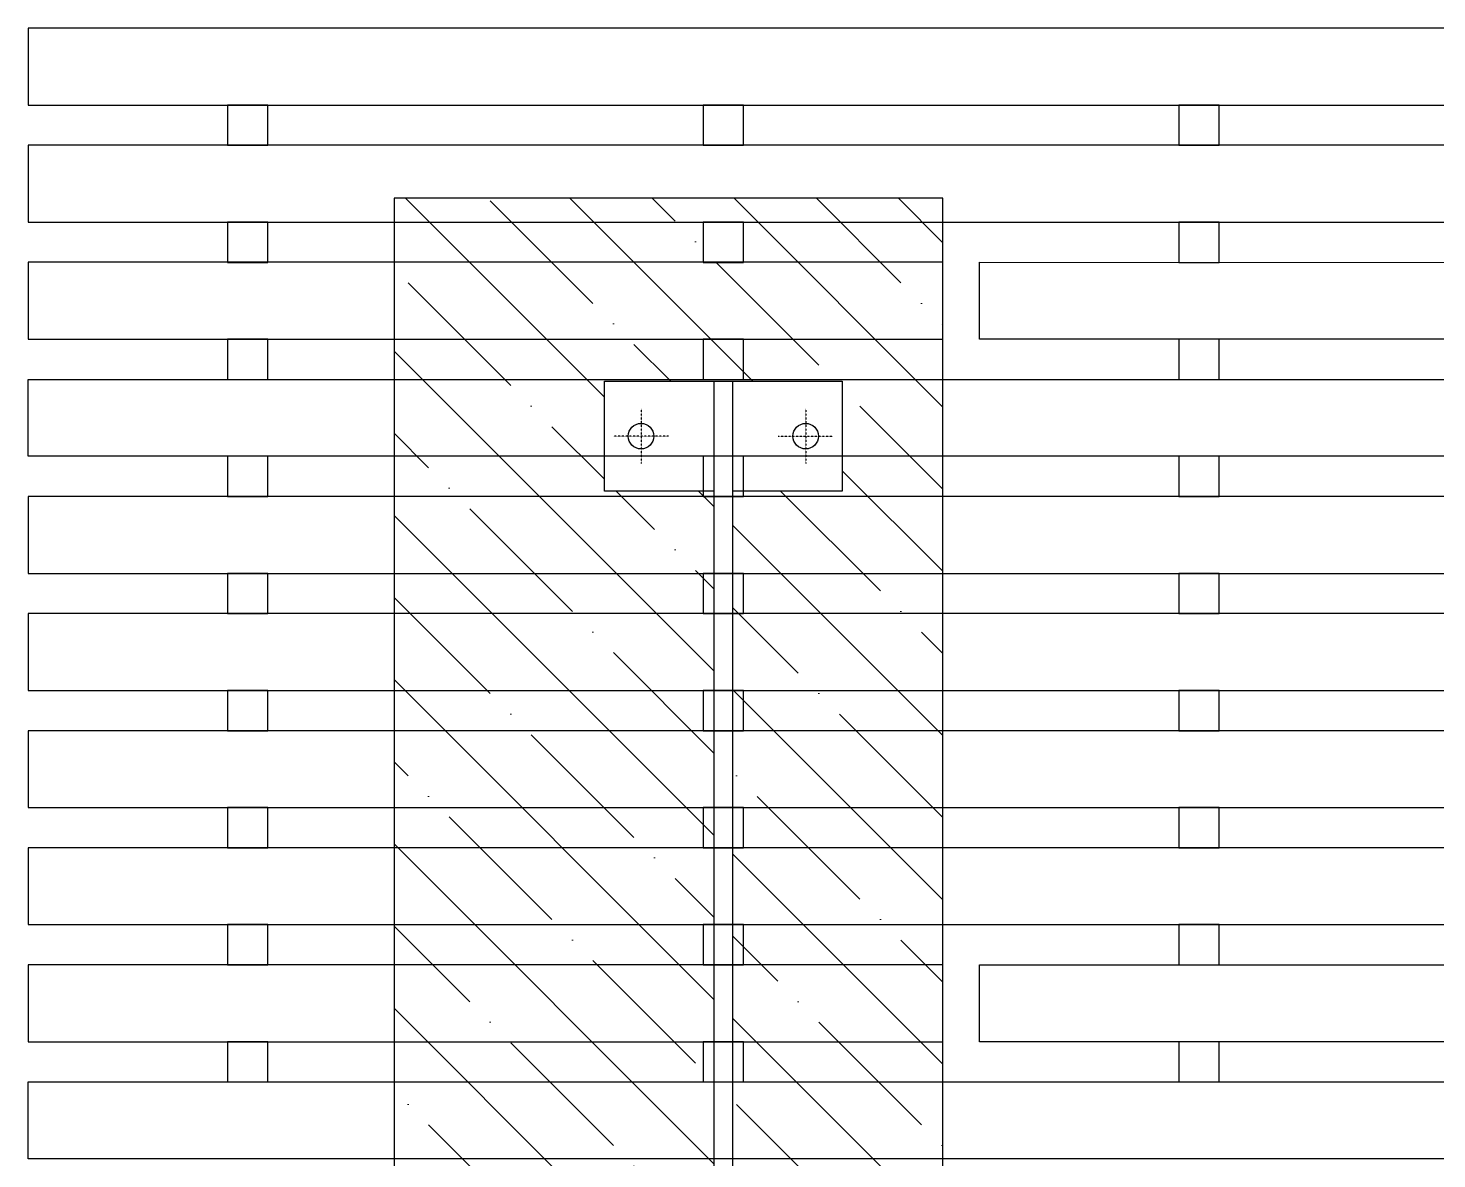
# Model space of a CAD drawing. Header units: millimetres. Extents: x 2594 to 11004, y 3085 to 9025.
# Drawn here: x 5225 to 5995, y 5897 to 6515 of the extents above; entities that cross this region are included whole.
import ezdxf

# ---------------------------------------------------------------- set-up
doc = ezdxf.new("R2010")
doc.units = ezdxf.units.MM
doc.header["$LTSCALE"] = 0.1
doc.linetypes.add('DashDot', pattern=[15, 9, -3, 0, -3])
doc.layers.add('SRAFY', color=251, linetype='Continuous', lineweight=13)

msp = doc.modelspace()

# ---------------------------------------------------------------- hatches: boundary and pattern name
at = {"layer": 'SRAFY', "lineweight": 15}
h = msp.add_hatch(dxfattribs=at)
h.set_pattern_fill('ANSI35', color=256, scale=10, angle=90, style=0)
h.paths.add_polyline_path([(5725.43, 6422.26), (5670.43, 6422.26), (5670.43, 6322.26), (5670.43, 6262.26), (5610.43, 6262.26), (5610.43, 5382.26), (5670.43, 5382.26), (5670.43, 5322.26), (5540.43, 5322.26), (5540.43, 5222.26), (5725.43, 5222.26)])
h.paths.add_polyline_path([(5600.43, 6262.26), (5540.43, 6262.26), (5540.43, 6322.26), (5670.43, 6322.26), (5670.43, 6422.26), (5425.43, 6422.26), (5425.43, 5222.26), (5540.43, 5222.26), (5540.43, 5322.26), (5540.43, 5382.26), (5600.43, 5382.26)])
h.paths.add_polyline_path([(7680.43, 6262.26), (7620.43, 6262.26), (7620.43, 6322.26), (7620.43, 6422.26), (7565.43, 6422.26), (7565.43, 5222.26), (7750.43, 5222.26), (7750.43, 5322.26), (7620.43, 5322.26), (7620.43, 5382.26), (7680.43, 5382.26)])
h.paths.add_polyline_path([(7865.43, 6422.26), (7620.43, 6422.26), (7620.43, 6322.26), (7750.43, 6322.26), (7750.43, 6262.26), (7690.43, 6262.26), (7690.43, 5382.26), (7750.43, 5382.26), (7750.43, 5322.26), (7750.43, 5222.26), (7865.43, 5222.26)])

# ---------------------------------------------------------------- linework, layer by layer
at = {"linetype": 'DashDot', "ltscale": 0.1}
for p, q in [((5560.43, 6307.26), (5560.43, 6277.26)), ((5650.43, 6307.26), (5650.43, 6277.26)), ((5575.43, 6292.26), (5545.43, 6292.26)), ((5635.43, 6292.26), (5665.43, 6292.26))]:
    msp.add_line(p, q, dxfattribs=at)
for points in [[(5225.43, 6473.26), (8065.43, 6473.26), (8065.43, 6515.26), (5225.43, 6515.26)], [(5356.43, 6451.26), (5356.43, 6473.26), (5334.43, 6473.26), (5334.43, 6451.26)], [(5616.43, 6451.26), (5616.43, 6473.26), (5594.43, 6473.26), (5594.43, 6451.26)], [(5876.43, 6451.26), (5876.43, 6473.26), (5854.43, 6473.26), (5854.43, 6451.26)], [(5225.43, 6409.26), (6505.43, 6409.26), (6505.43, 6451.26), (5225.43, 6451.26)], [(5725.43, 6422.26), (5425.43, 6422.26), (5425.43, 5222.26), (5725.43, 5222.26)], [(5356.43, 6387.26), (5356.43, 6409.26), (5334.43, 6409.26), (5334.43, 6387.26)], [(5616.43, 6387.26), (5616.43, 6409.26), (5594.43, 6409.26), (5594.43, 6387.26)], [(5876.43, 6387.26), (5876.43, 6409.26), (5854.43, 6409.26), (5854.43, 6387.26)], [(5725.43, 6387.29), (5225.43, 6387.29), (5225.43, 6345.29), (5725.43, 6345.29)], [(5745.43, 6387.29), (7025.43, 6387.27), (7025.43, 6345.27), (5745.43, 6345.29)], [(5356.43, 6323.29), (5356.43, 6345.29), (5334.43, 6345.29), (5334.43, 6323.29)], [(5616.43, 6323.29), (5616.43, 6345.29), (5594.43, 6345.29), (5594.43, 6323.29)], [(5876.43, 6323.29), (5876.43, 6345.29), (5854.43, 6345.29), (5854.43, 6323.29)], [(6245.43, 6281.27), (5225.43, 6281.27), (5225.43, 6323.27), (6245.43, 6323.27)], [(5610.43, 5322.26), (5600.43, 5322.26), (5600.43, 6322.26), (5610.43, 6322.26)], [(5356.43, 6259.27), (5356.43, 6281.27), (5334.43, 6281.27), (5334.43, 6259.27)], [(5616.43, 6259.27), (5616.43, 6281.27), (5594.43, 6281.27), (5594.43, 6259.27)], [(5876.43, 6259.27), (5876.43, 6281.27), (5854.43, 6281.27), (5854.43, 6259.27)], [(5225.43, 6217.26), (7285.43, 6217.26), (7285.43, 6259.26), (5225.43, 6259.26)], [(5356.43, 6195.26), (5356.43, 6217.26), (5334.43, 6217.26), (5334.43, 6195.26)], [(5616.43, 6195.26), (5616.43, 6217.26), (5594.43, 6217.26), (5594.43, 6195.26)], [(5876.43, 6195.26), (5876.43, 6217.26), (5854.43, 6217.26), (5854.43, 6195.26)], [(5225.43, 6153.26), (6765.43, 6153.26), (6765.43, 6195.26), (5225.43, 6195.26)], [(5356.43, 6131.26), (5356.43, 6153.26), (5334.43, 6153.26), (5334.43, 6131.26)], [(5616.43, 6131.26), (5616.43, 6153.26), (5594.43, 6153.26), (5594.43, 6131.26)], [(5876.43, 6131.26), (5876.43, 6153.26), (5854.43, 6153.26), (5854.43, 6131.26)], [(5225.43, 6089.26), (8065.43, 6089.26), (8065.43, 6131.26), (5225.43, 6131.26)], [(5356.43, 6067.26), (5356.43, 6089.26), (5334.43, 6089.26), (5334.43, 6067.26)], [(5616.43, 6067.26), (5616.43, 6089.26), (5594.43, 6089.26), (5594.43, 6067.26)], [(5876.43, 6067.26), (5876.43, 6089.26), (5854.43, 6089.26), (5854.43, 6067.26)], [(5225.43, 6025.26), (6505.43, 6025.26), (6505.43, 6067.26), (5225.43, 6067.26)], [(5356.43, 6003.26), (5356.43, 6025.26), (5334.43, 6025.26), (5334.43, 6003.26)], [(5616.43, 6003.26), (5616.43, 6025.26), (5594.43, 6025.26), (5594.43, 6003.26)], [(5876.43, 6003.26), (5876.43, 6025.26), (5854.43, 6025.26), (5854.43, 6003.26)], [(5725.43, 6003.29), (5225.43, 6003.29), (5225.43, 5961.29), (5725.43, 5961.29)], [(5745.43, 6003.29), (7025.43, 6003.27), (7025.43, 5961.27), (5745.43, 5961.29)], [(5356.43, 5939.26), (5356.43, 5961.26), (5334.43, 5961.26), (5334.43, 5939.26)], [(5616.43, 5939.26), (5616.43, 5961.26), (5594.43, 5961.26), (5594.43, 5939.26)], [(5876.43, 5939.26), (5876.43, 5961.26), (5854.43, 5961.26), (5854.43, 5939.26)], [(6245.43, 5897.27), (5225.43, 5897.27), (5225.43, 5939.27), (6245.43, 5939.27)]]:
    msp.add_lwpolyline(points, close=True)
msp.add_lwpolyline([(5600.43, 6262.26), (5540.43, 6262.26), (5540.43, 6322.26), (5670.43, 6322.26), (5670.43, 6262.26), (5610.43, 6262.26)])
for centre in [(5560.43, 6292.26), (5560.43, 6292.26), (5650.43, 6292.26), (5650.43, 6292.26)]:
    msp.add_circle(centre, 7)

doc.saveas('drawing.dxf')
